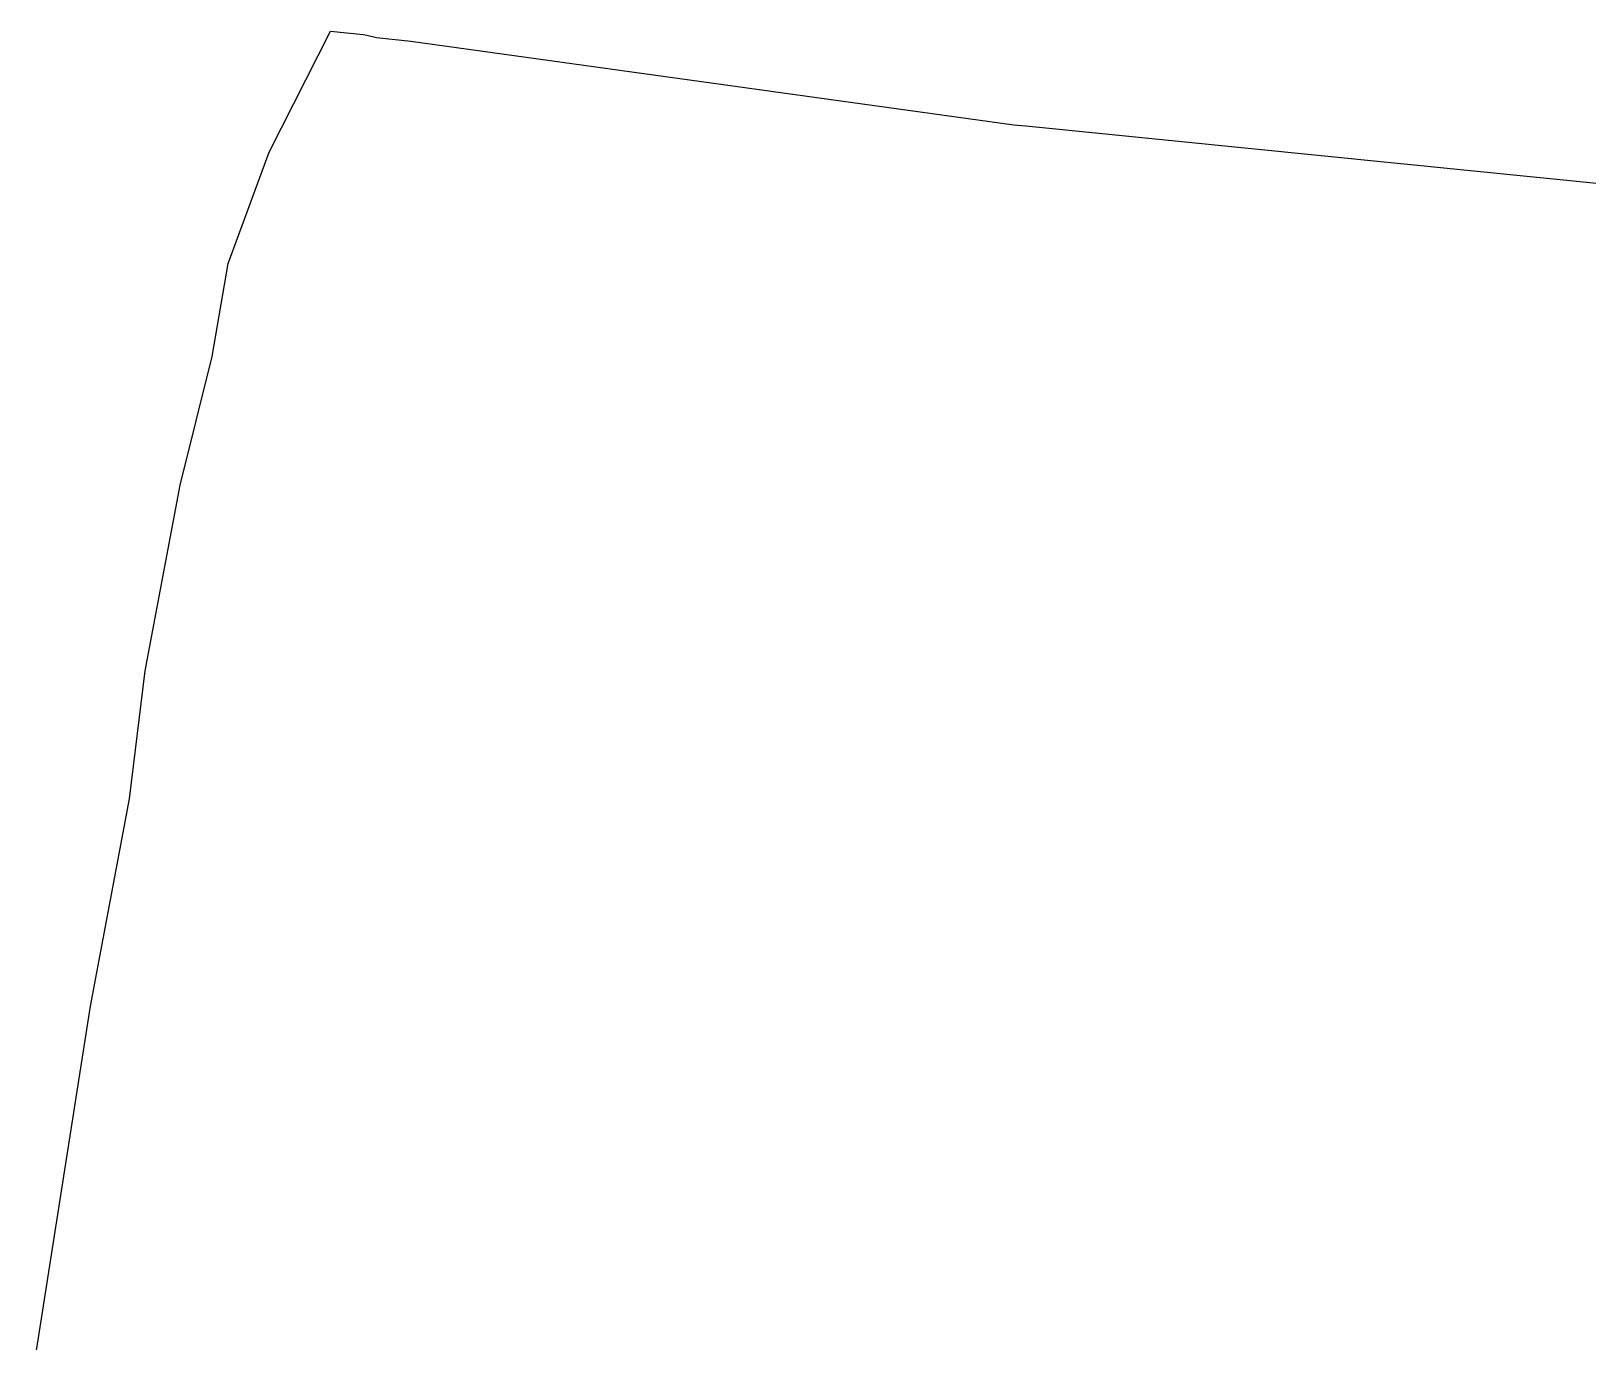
# Model space of a CAD drawing. Header units: millimetres. Extents: x 0 to 2223279, y 0 to 470063.
# Drawn here: x 2219781 to 2220811, y 469195 to 470063 of the extents above; entities that cross this region are included whole.
import ezdxf

# ---------------------------------------------------------------- set-up
doc = ezdxf.new("R2010")
doc.units = ezdxf.units.MM
doc.layers.add('P', color=94, linetype='Continuous')

msp = doc.modelspace()

# ---------------------------------------------------------------- linework, layer by layer
at = {"layer": 'P', "linetype": 'Continuous'}
msp.add_lwpolyline([(2219781.06, 469167.2), (2219820.32, 469417.43), (2219846.22, 469554.8), (2219856.52, 469639.32), (2219879.63, 469762.29), (2219900.86, 469847.41), (2219911.35, 469908.95), (2219938.48, 469982.49), (2219979.21, 470062.63), (2220000.73, 470060.35), (2220003.25, 470060), (2220009.55, 470058.49), (2220032.29, 470055.97), (2220431.35, 470000.66), (2220439.23, 469999.87), (2220924.46, 469951.33)], dxfattribs=at)

doc.saveas('drawing.dxf')
